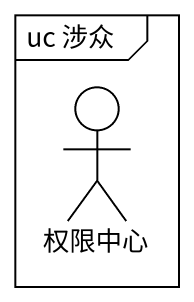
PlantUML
@startuml
mainframe uc 涉众
actor 权限中心
@enduml
